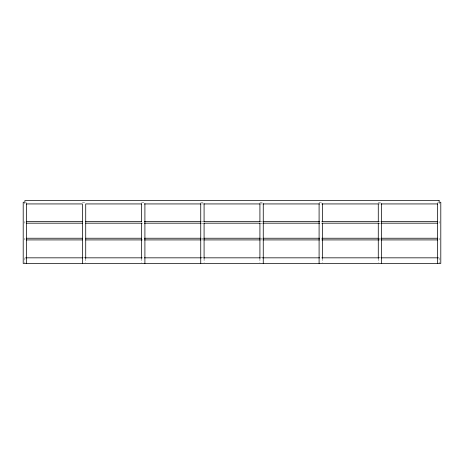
<?xml version="1.0" encoding="UTF-8"?>
<svg xmlns="http://www.w3.org/2000/svg" width="464" height="464" viewBox="0 0 464 464"><rect width="100%" height="100%" fill="white"/><g stroke="black" fill="none" stroke-linecap="round" stroke-linejoin="round"><path stroke-width="0.35" stroke-dasharray="2.32 1.74" d="M25.433 202.258L26.547 202.258M82.377 202.258L85.724 202.258M141.561 202.258L144.907 202.258M200.738 202.258L204.085 202.258M259.915 202.258L263.262 202.258M319.093 202.258L322.439 202.258M378.276 202.258L381.623 202.258M437.453 202.258L438.567 202.258M201.596 203.934L203.041 203.934M260.977 203.934L262.427 203.934M379.018 203.934L380.468 203.934M201.596 221.508L203.041 221.508M260.977 221.508L262.427 221.508M379.018 221.508L380.468 221.508M201.596 223.178L203.041 223.178M260.977 223.178L262.427 223.178M379.018 223.178L380.468 223.178M201.596 238.241L203.041 238.241M260.977 238.241L262.427 238.241M379.018 238.241L380.468 238.241M201.596 239.917L203.041 239.917M260.977 239.917L262.427 239.917M379.018 239.917L380.468 239.917M83.537 257.833L84.982 257.833M201.585 257.833L203.029 257.833M260.971 257.833L262.415 257.833M379.018 257.833L380.463 257.833M439.124 202.82L439.124 203.934M439.124 221.508L439.124 223.178M439.124 238.241L439.124 239.917M439.124 257.833L439.124 263.413M378.276 258.378L378.276 262.694M322.439 258.378L322.439 262.694M259.915 258.378L259.915 262.694M204.085 258.378L204.085 262.694M141.561 258.378L141.561 262.694M85.724 258.431L85.724 262.699M24.876 202.82L24.876 203.934M24.876 221.508L24.876 223.178M24.876 238.241L24.876 239.917M24.876 257.833L24.876 262.717"/><path stroke-width="0.7" d="M26.309 203.934L82.377 203.934L82.377 263.413M141.485 203.934L85.724 203.934L85.724 258.431M144.385 203.934L200.871 203.934M203.766 203.934L260.252 203.934M263.152 203.934L319.638 203.934M321.807 203.934L378.293 203.934M381.193 203.934L437.68 203.934M26.309 221.508L82.377 221.508M85.724 221.508L141.485 221.508M144.385 221.508L200.871 221.508M203.766 221.508L260.252 221.508M263.152 221.508L319.638 221.508M321.807 221.508L378.293 221.508M381.193 221.508L437.68 221.508M26.309 223.178L82.377 223.178M85.724 223.178L142.21 223.178M144.385 223.178L200.871 223.178M203.766 223.178L260.252 223.178M263.152 223.178L319.638 223.178M321.807 223.178L379.018 223.178M381.193 223.178L437.68 223.178M26.309 238.241L82.377 238.241M85.724 238.241L141.485 238.241M144.385 238.241L200.871 238.241M203.766 238.241L260.252 238.241M263.152 238.241L319.638 238.241M321.807 238.241L378.293 238.241M381.193 238.241L437.68 238.241M26.309 239.917L82.377 239.917M85.724 239.917L142.21 239.917M144.385 239.917L200.871 239.917M203.766 239.917L260.252 239.917M263.152 239.917L319.638 239.917M321.807 239.917L379.018 239.917M381.193 239.917L437.68 239.917M25.595 257.833L82.812 257.833M84.982 257.833L142.199 257.833M144.368 257.833L201.585 257.833M203.754 257.833L260.246 257.833M262.415 257.833L319.632 257.833M321.801 257.833L379.018 257.833M381.188 257.833L438.405 257.833M437.453 203.702L437.453 263.413M381.623 203.702L381.623 263.413M378.276 203.702L378.276 221.688M378.276 223.126L378.276 258.378M322.439 203.702L322.439 221.688M322.439 223.126L322.439 258.378M319.093 203.702L319.093 263.413M263.262 203.702L263.262 263.413M259.915 203.702L259.915 221.688M259.915 223.126L259.915 258.378M204.085 203.702L204.085 221.688M204.085 223.126L204.085 258.378M200.738 203.702L200.738 263.413M144.907 203.702L144.907 263.413M141.561 203.702L141.561 221.688M141.561 223.126L141.561 258.378M26.547 203.702L26.547 263.413M439.124 200.587L24.876 200.587L24.876 202.258L23.2 202.258L23.2 263.413L440.8 263.413L440.8 202.258L439.124 202.258L439.124 200.587"/></g></svg>
